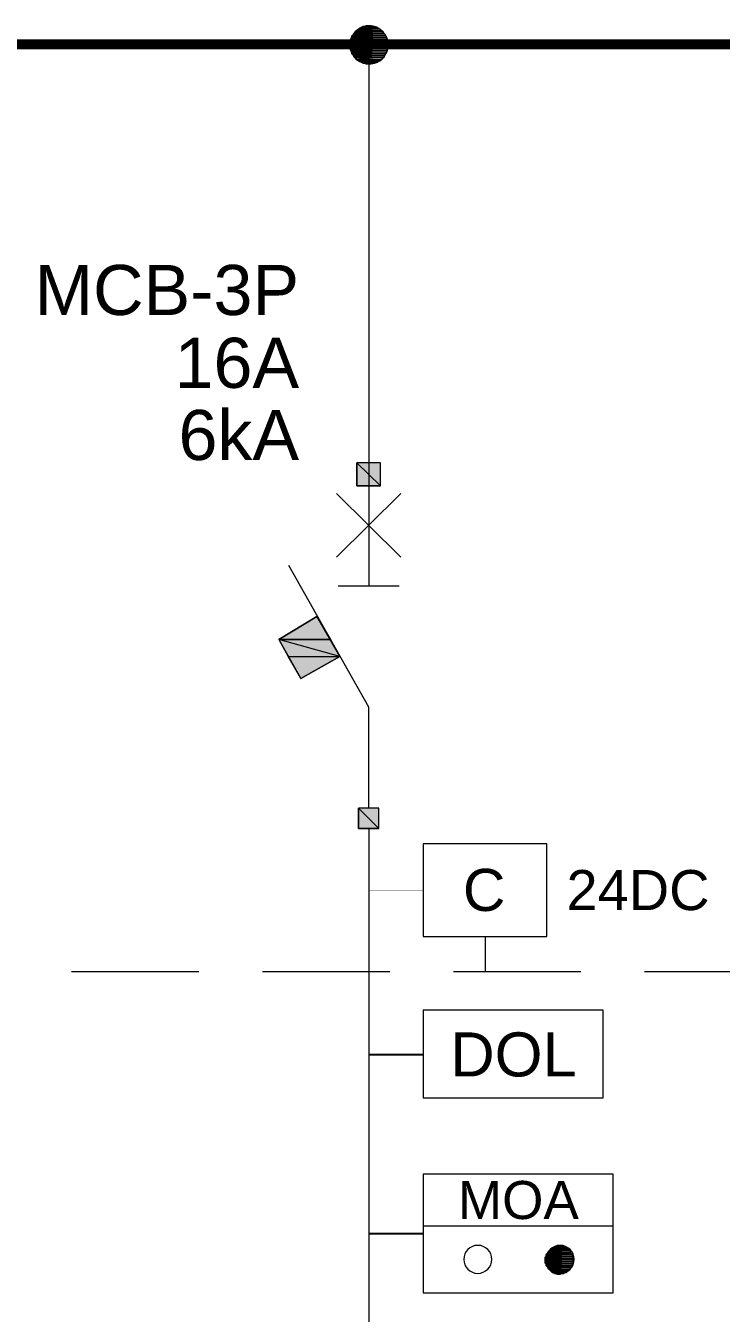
# Model space of a CAD drawing. Header units: millimetres. Extents: x -33055 to 42243, y -56860 to 24450.
# Drawn here: x 4062 to 7530, y 8545 to 14967 of the extents above; entities that cross this region are included whole.
import ezdxf
from ezdxf.enums import TextEntityAlignment as Align

# ---------------------------------------------------------------- set-up
doc = ezdxf.new("R2010")
doc.units = ezdxf.units.MM
for name, color, linetype in [('E-BUSBAR', 7, 'Continuous'), ('E-CTRL', 7, 'Continuous'), ('E-LEADER', 7, 'Continuous'), ('E-SLD', 7, 'Continuous'), ('E-TEXT', 7, 'Continuous')]:
    doc.layers.add(name, color=color, linetype=linetype)
doc.styles.add('ARIAL', font='arial.ttf')

msp = doc.modelspace()

# ---------------------------------------------------------------- hatches: boundary and pattern name
at = {"layer": 'E-SLD'}
h = msp.add_hatch(color=7, dxfattribs=at)
h.dxf.hatch_style = 1
h.paths.add_polyline_path([(5784.8, 14967), (5759.4, 14967), (5797.5, 14962.8), (5784.8, 14967)])
h.paths.add_polyline_path([(5759.4, 14967), (5797.5, 14962.8), (5755.1, 14962.8), (5759.4, 14967)])
h = msp.add_hatch(color=7, dxfattribs=at)
h.dxf.hatch_style = 1
h.paths.add_polyline_path([(5776.3, 14967), (5784.8, 14967), (5759.4, 14967), (5776.3, 14967)])
h = msp.add_hatch(color=7, dxfattribs=at)
h.dxf.hatch_style = 1
h.paths.add_polyline_path([(5865.2, 14899.3), (5683.2, 14899.3), (5865.2, 14890.8), (5865.2, 14899.3)])
h.paths.add_polyline_path([(5683.2, 14899.3), (5865.2, 14890.8), (5678.9, 14890.8), (5683.2, 14899.3)])
h = msp.add_hatch(color=7, dxfattribs=at)
h.dxf.hatch_style = 1
h.paths.add_polyline_path([(5861, 14907.8), (5687.4, 14907.8), (5865.2, 14899.3), (5861, 14907.8)])
h.paths.add_polyline_path([(5687.4, 14907.8), (5865.2, 14899.3), (5683.2, 14899.3), (5687.4, 14907.8)])
h = msp.add_hatch(color=7, dxfattribs=at)
h.dxf.hatch_style = 1
h.paths.add_polyline_path([(5852.5, 14924.7), (5695.9, 14924.7), (5856.7, 14916.2), (5852.5, 14924.7)])
h.paths.add_polyline_path([(5695.9, 14924.7), (5856.7, 14916.2), (5687.4, 14916.2), (5695.9, 14924.7)])
h = msp.add_hatch(color=7, dxfattribs=at)
h.dxf.hatch_style = 1
h.paths.add_polyline_path([(5856.7, 14916.2), (5687.4, 14916.2), (5861, 14907.8), (5856.7, 14916.2)])
h.paths.add_polyline_path([(5687.4, 14916.2), (5861, 14907.8), (5687.4, 14907.8), (5687.4, 14916.2)])
h = msp.add_hatch(color=7, dxfattribs=at)
h.dxf.hatch_style = 1
h.paths.add_polyline_path([(5848.3, 14928.9), (5700.1, 14928.9), (5852.5, 14924.7), (5848.3, 14928.9)])
h.paths.add_polyline_path([(5700.1, 14928.9), (5852.5, 14924.7), (5695.9, 14924.7), (5700.1, 14928.9)])
h = msp.add_hatch(color=7, dxfattribs=at)
h.dxf.hatch_style = 1
h.paths.add_polyline_path([(5844, 14937.4), (5704.3, 14937.4), (5848.3, 14928.9), (5844, 14937.4)])
h.paths.add_polyline_path([(5704.3, 14937.4), (5848.3, 14928.9), (5700.1, 14928.9), (5704.3, 14937.4)])
h = msp.add_hatch(color=7, dxfattribs=at)
h.dxf.hatch_style = 1
h.paths.add_polyline_path([(5835.6, 14941.6), (5712.8, 14941.6), (5844, 14937.4), (5835.6, 14941.6)])
h.paths.add_polyline_path([(5712.8, 14941.6), (5844, 14937.4), (5704.3, 14937.4), (5712.8, 14941.6)])
h = msp.add_hatch(color=7, dxfattribs=at)
h.dxf.hatch_style = 1
h.paths.add_polyline_path([(5827.1, 14950.1), (5721.3, 14950.1), (5835.6, 14941.6), (5827.1, 14950.1)])
h.paths.add_polyline_path([(5721.3, 14950.1), (5835.6, 14941.6), (5712.8, 14941.6), (5721.3, 14950.1)])
h = msp.add_hatch(color=7, dxfattribs=at)
h.dxf.hatch_style = 1
h.paths.add_polyline_path([(5818.6, 14954.3), (5725.5, 14954.3), (5827.1, 14950.1), (5818.6, 14954.3)])
h.paths.add_polyline_path([(5725.5, 14954.3), (5827.1, 14950.1), (5721.3, 14950.1), (5725.5, 14954.3)])
h = msp.add_hatch(color=7, dxfattribs=at)
h.dxf.hatch_style = 1
h.paths.add_polyline_path([(5814.4, 14958.6), (5734, 14958.6), (5818.6, 14954.3), (5814.4, 14958.6)])
h.paths.add_polyline_path([(5734, 14958.6), (5818.6, 14954.3), (5725.5, 14954.3), (5734, 14958.6)])
h = msp.add_hatch(color=7, dxfattribs=at)
h.dxf.hatch_style = 1
h.paths.add_polyline_path([(5801.7, 14962.8), (5742.4, 14962.8), (5814.4, 14958.6), (5801.7, 14962.8)])
h.paths.add_polyline_path([(5742.4, 14962.8), (5814.4, 14958.6), (5734, 14958.6), (5742.4, 14962.8)])
h = msp.add_hatch(color=7, dxfattribs=at)
h.dxf.hatch_style = 1
h.paths.add_polyline_path([(5797.5, 14962.8), (5755.1, 14962.8), (5801.7, 14962.8), (5797.5, 14962.8)])
h.paths.add_polyline_path([(5755.1, 14962.8), (5801.7, 14962.8), (5742.4, 14962.8), (5755.1, 14962.8)])
h = msp.add_hatch(color=7, dxfattribs=at)
h.dxf.hatch_style = 1
h.paths.add_polyline_path([(5865.2, 14890.8), (5678.9, 14890.8), (5869.4, 14882.4), (5865.2, 14890.8)])
h.paths.add_polyline_path([(5678.9, 14890.8), (5869.4, 14882.4), (5678.9, 14882.4), (5678.9, 14890.8)])
h = msp.add_hatch(color=7, dxfattribs=at)
h.dxf.hatch_style = 1
h.paths.add_polyline_path([(5869.4, 14882.4), (5678.9, 14882.4), (5869.4, 14869.7), (5869.4, 14882.4)])
h.paths.add_polyline_path([(5678.9, 14882.4), (5869.4, 14869.7), (5678.9, 14869.7), (5678.9, 14882.4)])
h = msp.add_hatch(color=7, dxfattribs=at)
h.dxf.hatch_style = 1
h.paths.add_polyline_path([(5869.4, 14869.7), (5678.9, 14869.7), (5869.4, 14861.2), (5869.4, 14869.7)])
h.paths.add_polyline_path([(5678.9, 14869.7), (5869.4, 14861.2), (5678.9, 14861.2), (5678.9, 14869.7)])
h = msp.add_hatch(color=7, dxfattribs=at)
h.dxf.hatch_style = 1
h.paths.add_polyline_path([(5869.4, 14861.2), (5678.9, 14861.2), (5865.2, 14852.7), (5869.4, 14861.2)])
h.paths.add_polyline_path([(5678.9, 14861.2), (5865.2, 14852.7), (5678.9, 14852.7), (5678.9, 14861.2)])
h = msp.add_hatch(color=7, dxfattribs=at)
h.dxf.hatch_style = 1
h.paths.add_polyline_path([(5865.2, 14852.7), (5678.9, 14852.7), (5865.2, 14844.3), (5865.2, 14852.7)])
h.paths.add_polyline_path([(5678.9, 14852.7), (5865.2, 14844.3), (5683.2, 14844.3), (5678.9, 14852.7)])
h = msp.add_hatch(color=7, dxfattribs=at)
h.dxf.hatch_style = 1
h.paths.add_polyline_path([(5865.2, 14844.3), (5683.2, 14844.3), (5861, 14835.8), (5865.2, 14844.3)])
h.paths.add_polyline_path([(5683.2, 14844.3), (5861, 14835.8), (5687.4, 14835.8), (5683.2, 14844.3)])
h = msp.add_hatch(color=7, dxfattribs=at)
h.dxf.hatch_style = 1
h.paths.add_polyline_path([(5861, 14835.8), (5687.4, 14835.8), (5856.7, 14827.3), (5861, 14835.8)])
h.paths.add_polyline_path([(5687.4, 14835.8), (5856.7, 14827.3), (5687.4, 14827.3), (5687.4, 14835.8)])
h = msp.add_hatch(color=7, dxfattribs=at)
h.dxf.hatch_style = 1
h.paths.add_polyline_path([(5856.7, 14827.3), (5687.4, 14827.3), (5852.5, 14818.9), (5856.7, 14827.3)])
h.paths.add_polyline_path([(5687.4, 14827.3), (5852.5, 14818.9), (5695.9, 14818.9), (5687.4, 14827.3)])
h = msp.add_hatch(color=7, dxfattribs=at)
h.dxf.hatch_style = 1
h.paths.add_polyline_path([(5852.5, 14818.9), (5695.9, 14818.9), (5848.3, 14810.4), (5852.5, 14818.9)])
h.paths.add_polyline_path([(5695.9, 14818.9), (5848.3, 14810.4), (5700.1, 14810.4), (5695.9, 14818.9)])
h = msp.add_hatch(color=7, dxfattribs=at)
h.dxf.hatch_style = 1
h.paths.add_polyline_path([(5848.3, 14810.4), (5700.1, 14810.4), (5844, 14806.2), (5848.3, 14810.4)])
h.paths.add_polyline_path([(5700.1, 14810.4), (5844, 14806.2), (5704.3, 14806.2), (5700.1, 14810.4)])
h = msp.add_hatch(color=7, dxfattribs=at)
h.dxf.hatch_style = 1
h.paths.add_polyline_path([(5844, 14806.2), (5704.3, 14806.2), (5835.6, 14797.7), (5844, 14806.2)])
h.paths.add_polyline_path([(5704.3, 14806.2), (5835.6, 14797.7), (5712.8, 14797.7), (5704.3, 14806.2)])
h = msp.add_hatch(color=7, dxfattribs=at)
h.dxf.hatch_style = 1
h.paths.add_polyline_path([(5835.6, 14797.7), (5712.8, 14797.7), (5827.1, 14793.5), (5835.6, 14797.7)])
h.paths.add_polyline_path([(5712.8, 14797.7), (5827.1, 14793.5), (5721.3, 14793.5), (5712.8, 14797.7)])
h = msp.add_hatch(color=7, dxfattribs=at)
h.dxf.hatch_style = 1
h.paths.add_polyline_path([(5827.1, 14793.5), (5721.3, 14793.5), (5818.6, 14789.2), (5827.1, 14793.5)])
h.paths.add_polyline_path([(5721.3, 14793.5), (5818.6, 14789.2), (5725.5, 14789.2), (5721.3, 14793.5)])
h = msp.add_hatch(color=7, dxfattribs=at)
h.dxf.hatch_style = 1
h.paths.add_polyline_path([(5818.6, 14789.2), (5725.5, 14789.2), (5814.4, 14785), (5818.6, 14789.2)])
h.paths.add_polyline_path([(5725.5, 14789.2), (5814.4, 14785), (5734, 14785), (5725.5, 14789.2)])
h = msp.add_hatch(color=7, dxfattribs=at)
h.dxf.hatch_style = 1
h.paths.add_polyline_path([(5814.4, 14785), (5734, 14785), (5801.7, 14780.8), (5814.4, 14785)])
h.paths.add_polyline_path([(5734, 14785), (5801.7, 14780.8), (5742.4, 14780.8), (5734, 14785)])
h = msp.add_hatch(color=7, dxfattribs=at)
h.dxf.hatch_style = 1
h.paths.add_polyline_path([(5801.7, 14780.8), (5742.4, 14780.8), (5797.5, 14780.8), (5801.7, 14780.8)])
h.paths.add_polyline_path([(5742.4, 14780.8), (5797.5, 14780.8), (5755.1, 14780.8), (5742.4, 14780.8)])
h = msp.add_hatch(color=7, dxfattribs=at)
h.dxf.hatch_style = 1
h.paths.add_polyline_path([(5755.1, 14780.8), (5759.4, 14776.5), (5784.8, 14776.5), (5755.1, 14780.8)])
h.paths.add_polyline_path([(5759.4, 14776.5), (5784.8, 14776.5), (5776.3, 14776.5), (5759.4, 14776.5)])
h = msp.add_hatch(color=7, dxfattribs=at)
h.dxf.hatch_style = 1
h.paths.add_polyline_path([(5755.1, 14780.8), (5797.5, 14780.8), (5784.8, 14776.5), (5755.1, 14780.8)])
h = msp.add_hatch(color=7, dxfattribs=at)
h.dxf.hatch_style = 1
h.paths.add_polyline_path([(5831.3, 12786.9), (5712.8, 12786.9), (5831.3, 12672.6), (5831.3, 12786.9)])
h.paths.add_polyline_path([(5712.8, 12786.9), (5831.3, 12672.6), (5712.8, 12672.6), (5712.8, 12786.9)])
h = msp.add_hatch(color=7, dxfattribs=at)
h.dxf.hatch_style = 1
h.paths.add_polyline_path([(5513.8, 12020.6), (5581.6, 11906.3), (5323.3, 11906.3), (5513.8, 12020.6)])
h = msp.add_hatch(color=7, dxfattribs=at)
h.dxf.hatch_style = 1
h.paths.add_polyline_path([(5323.3, 11906.3), (5369.9, 11821.7), (5628.1, 11821.7), (5323.3, 11906.3)])
h.paths.add_polyline_path([(5369.9, 11821.7), (5628.1, 11821.7), (5433.4, 11711.6), (5369.9, 11821.7)])
h = msp.add_hatch(color=7, dxfattribs=at)
h.dxf.hatch_style = 1
h.paths.add_polyline_path([(5323.3, 11906.3), (5581.6, 11906.3), (5628.1, 11821.7), (5323.3, 11906.3)])
h = msp.add_hatch(color=7, dxfattribs=at)
h.dxf.hatch_style = 1
h.paths.add_polyline_path([(5822.9, 11063.9), (5721.3, 11063.9), (5822.9, 10962.3), (5822.9, 11063.9)])
h.paths.add_polyline_path([(5721.3, 11063.9), (5822.9, 10962.3), (5721.3, 10962.3), (5721.3, 11063.9)])
h = msp.add_hatch(color=7, dxfattribs=at)
h.dxf.hatch_style = 1
h.paths.add_polyline_path([(6766.9, 8862.6), (6678, 8862.6), (6775.4, 8858.3), (6766.9, 8862.6)])
h.paths.add_polyline_path([(6678, 8862.6), (6775.4, 8858.3), (6673.8, 8858.3), (6678, 8862.6)])
h = msp.add_hatch(color=7, dxfattribs=at)
h.dxf.hatch_style = 1
h.paths.add_polyline_path([(6762.7, 8866.8), (6682.2, 8866.8), (6766.9, 8862.6), (6762.7, 8866.8)])
h.paths.add_polyline_path([(6682.2, 8866.8), (6766.9, 8862.6), (6678, 8862.6), (6682.2, 8866.8)])
h = msp.add_hatch(color=7, dxfattribs=at)
h.dxf.hatch_style = 1
h.paths.add_polyline_path([(6758.4, 8871), (6686.5, 8871), (6762.7, 8866.8), (6758.4, 8871)])
h.paths.add_polyline_path([(6686.5, 8871), (6762.7, 8866.8), (6682.2, 8866.8), (6686.5, 8871)])
h = msp.add_hatch(color=7, dxfattribs=at)
h.dxf.hatch_style = 1
h.paths.add_polyline_path([(6750, 8875.3), (6694.9, 8875.3), (6758.4, 8871), (6750, 8875.3)])
h.paths.add_polyline_path([(6694.9, 8875.3), (6758.4, 8871), (6686.5, 8871), (6694.9, 8875.3)])
h = msp.add_hatch(color=7, dxfattribs=at)
h.dxf.hatch_style = 1
h.paths.add_polyline_path([(6745.7, 8875.3), (6699.2, 8875.3), (6750, 8875.3), (6745.7, 8875.3)])
h.paths.add_polyline_path([(6699.2, 8875.3), (6750, 8875.3), (6694.9, 8875.3), (6699.2, 8875.3)])
h = msp.add_hatch(color=7, dxfattribs=at)
h.dxf.hatch_style = 1
h.paths.add_polyline_path([(6737.3, 8879.5), (6707.6, 8879.5), (6745.7, 8875.3), (6737.3, 8879.5)])
h.paths.add_polyline_path([(6707.6, 8879.5), (6745.7, 8875.3), (6699.2, 8875.3), (6707.6, 8879.5)])
h = msp.add_hatch(color=7, dxfattribs=at)
h.dxf.hatch_style = 1
h.paths.add_polyline_path([(6728.8, 8879.5), (6711.9, 8879.5), (6737.3, 8879.5), (6728.8, 8879.5)])
h.paths.add_polyline_path([(6711.9, 8879.5), (6737.3, 8879.5), (6707.6, 8879.5), (6711.9, 8879.5)])
h = msp.add_hatch(color=7, dxfattribs=at)
h.dxf.hatch_style = 1
h.paths.add_polyline_path([(6724.6, 8879.5), (6728.8, 8879.5), (6711.9, 8879.5), (6724.6, 8879.5)])
h = msp.add_hatch(color=7, dxfattribs=at)
h.dxf.hatch_style = 1
h.paths.add_polyline_path([(6788.1, 8828.7), (6656.8, 8828.7), (6792.3, 8824.5), (6788.1, 8828.7)])
h.paths.add_polyline_path([(6656.8, 8828.7), (6792.3, 8824.5), (6652.6, 8824.5), (6656.8, 8828.7)])
h = msp.add_hatch(color=7, dxfattribs=at)
h.dxf.hatch_style = 1
h.paths.add_polyline_path([(6792.3, 8824.5), (6652.6, 8824.5), (6792.3, 8816), (6792.3, 8824.5)])
h.paths.add_polyline_path([(6652.6, 8824.5), (6792.3, 8816), (6652.6, 8816), (6652.6, 8824.5)])
h = msp.add_hatch(color=7, dxfattribs=at)
h.dxf.hatch_style = 1
h.paths.add_polyline_path([(6792.3, 8816), (6652.6, 8816), (6792.3, 8811.8), (6792.3, 8816)])
h.paths.add_polyline_path([(6652.6, 8816), (6792.3, 8811.8), (6652.6, 8811.8), (6652.6, 8816)])
h = msp.add_hatch(color=7, dxfattribs=at)
h.dxf.hatch_style = 1
h.paths.add_polyline_path([(6792.3, 8811.8), (6652.6, 8811.8), (6792.3, 8803.3), (6792.3, 8811.8)])
h.paths.add_polyline_path([(6652.6, 8811.8), (6792.3, 8803.3), (6652.6, 8803.3), (6652.6, 8811.8)])
h = msp.add_hatch(color=7, dxfattribs=at)
h.dxf.hatch_style = 1
h.paths.add_polyline_path([(6792.3, 8803.3), (6652.6, 8803.3), (6792.3, 8794.8), (6792.3, 8803.3)])
h.paths.add_polyline_path([(6652.6, 8803.3), (6792.3, 8794.8), (6652.6, 8794.8), (6652.6, 8803.3)])
h = msp.add_hatch(color=7, dxfattribs=at)
h.dxf.hatch_style = 1
h.paths.add_polyline_path([(6783.8, 8841.4), (6661.1, 8841.4), (6788.1, 8837.2), (6783.8, 8841.4)])
h.paths.add_polyline_path([(6661.1, 8841.4), (6788.1, 8837.2), (6656.8, 8837.2), (6661.1, 8841.4)])
h = msp.add_hatch(color=7, dxfattribs=at)
h.dxf.hatch_style = 1
h.paths.add_polyline_path([(6788.1, 8837.2), (6656.8, 8837.2), (6788.1, 8828.7), (6788.1, 8837.2)])
h.paths.add_polyline_path([(6656.8, 8837.2), (6788.1, 8828.7), (6656.8, 8828.7), (6656.8, 8837.2)])
h = msp.add_hatch(color=7, dxfattribs=at)
h.dxf.hatch_style = 1
h.paths.add_polyline_path([(6779.6, 8845.6), (6665.3, 8845.6), (6783.8, 8841.4), (6779.6, 8845.6)])
h.paths.add_polyline_path([(6665.3, 8845.6), (6783.8, 8841.4), (6661.1, 8841.4), (6665.3, 8845.6)])
h = msp.add_hatch(color=7, dxfattribs=at)
h.dxf.hatch_style = 1
h.paths.add_polyline_path([(6775.4, 8854.1), (6669.5, 8854.1), (6779.6, 8845.6), (6775.4, 8854.1)])
h.paths.add_polyline_path([(6669.5, 8854.1), (6779.6, 8845.6), (6665.3, 8845.6), (6669.5, 8854.1)])
h = msp.add_hatch(color=7, dxfattribs=at)
h.dxf.hatch_style = 1
h.paths.add_polyline_path([(6775.4, 8858.3), (6673.8, 8858.3), (6775.4, 8854.1), (6775.4, 8858.3)])
h.paths.add_polyline_path([(6673.8, 8858.3), (6775.4, 8854.1), (6669.5, 8854.1), (6673.8, 8858.3)])
h = msp.add_hatch(color=7, dxfattribs=at)
h.dxf.hatch_style = 1
h.paths.add_polyline_path([(6792.3, 8794.8), (6652.6, 8794.8), (6788.1, 8790.6), (6792.3, 8794.8)])
h.paths.add_polyline_path([(6652.6, 8794.8), (6788.1, 8790.6), (6656.8, 8790.6), (6652.6, 8794.8)])
h = msp.add_hatch(color=7, dxfattribs=at)
h.dxf.hatch_style = 1
h.paths.add_polyline_path([(6788.1, 8790.6), (6656.8, 8790.6), (6788.1, 8782.1), (6788.1, 8790.6)])
h.paths.add_polyline_path([(6656.8, 8790.6), (6788.1, 8782.1), (6656.8, 8782.1), (6656.8, 8790.6)])
h = msp.add_hatch(color=7, dxfattribs=at)
h.dxf.hatch_style = 1
h.paths.add_polyline_path([(6788.1, 8782.1), (6656.8, 8782.1), (6783.8, 8777.9), (6788.1, 8782.1)])
h.paths.add_polyline_path([(6656.8, 8782.1), (6783.8, 8777.9), (6661.1, 8777.9), (6656.8, 8782.1)])
h = msp.add_hatch(color=7, dxfattribs=at)
h.dxf.hatch_style = 1
h.paths.add_polyline_path([(6783.8, 8777.9), (6661.1, 8777.9), (6779.6, 8773.7), (6783.8, 8777.9)])
h.paths.add_polyline_path([(6661.1, 8777.9), (6779.6, 8773.7), (6665.3, 8773.7), (6661.1, 8777.9)])
h = msp.add_hatch(color=7, dxfattribs=at)
h.dxf.hatch_style = 1
h.paths.add_polyline_path([(6779.6, 8773.7), (6665.3, 8773.7), (6775.4, 8765.2), (6779.6, 8773.7)])
h.paths.add_polyline_path([(6665.3, 8773.7), (6775.4, 8765.2), (6669.5, 8765.2), (6665.3, 8773.7)])
h = msp.add_hatch(color=7, dxfattribs=at)
h.dxf.hatch_style = 1
h.paths.add_polyline_path([(6775.4, 8765.2), (6669.5, 8765.2), (6775.4, 8761), (6775.4, 8765.2)])
h.paths.add_polyline_path([(6669.5, 8765.2), (6775.4, 8761), (6673.8, 8761), (6669.5, 8765.2)])
h = msp.add_hatch(color=7, dxfattribs=at)
h.dxf.hatch_style = 1
h.paths.add_polyline_path([(6775.4, 8761), (6673.8, 8761), (6766.9, 8756.7), (6775.4, 8761)])
h.paths.add_polyline_path([(6673.8, 8761), (6766.9, 8756.7), (6678, 8756.7), (6673.8, 8761)])
h = msp.add_hatch(color=7, dxfattribs=at)
h.dxf.hatch_style = 1
h.paths.add_polyline_path([(6766.9, 8756.7), (6678, 8756.7), (6762.7, 8752.5), (6766.9, 8756.7)])
h.paths.add_polyline_path([(6678, 8756.7), (6762.7, 8752.5), (6682.2, 8752.5), (6678, 8756.7)])
h = msp.add_hatch(color=7, dxfattribs=at)
h.dxf.hatch_style = 1
h.paths.add_polyline_path([(6762.7, 8752.5), (6682.2, 8752.5), (6758.4, 8748.3), (6762.7, 8752.5)])
h.paths.add_polyline_path([(6682.2, 8752.5), (6758.4, 8748.3), (6686.5, 8748.3), (6682.2, 8752.5)])
h = msp.add_hatch(color=7, dxfattribs=at)
h.dxf.hatch_style = 1
h.paths.add_polyline_path([(6758.4, 8748.3), (6686.5, 8748.3), (6750, 8748.3), (6758.4, 8748.3)])
h.paths.add_polyline_path([(6686.5, 8748.3), (6750, 8748.3), (6694.9, 8748.3), (6686.5, 8748.3)])
h = msp.add_hatch(color=7, dxfattribs=at)
h.dxf.hatch_style = 1
h.paths.add_polyline_path([(6750, 8748.3), (6694.9, 8748.3), (6745.7, 8744), (6750, 8748.3)])
h.paths.add_polyline_path([(6694.9, 8748.3), (6745.7, 8744), (6699.2, 8744), (6694.9, 8748.3)])
h = msp.add_hatch(color=7, dxfattribs=at)
h.dxf.hatch_style = 1
h.paths.add_polyline_path([(6745.7, 8744), (6699.2, 8744), (6737.3, 8744), (6745.7, 8744)])
h.paths.add_polyline_path([(6699.2, 8744), (6737.3, 8744), (6707.6, 8744), (6699.2, 8744)])
h = msp.add_hatch(color=7, dxfattribs=at)
h.dxf.hatch_style = 1
h.paths.add_polyline_path([(6707.6, 8744), (6711.9, 8739.8), (6728.8, 8739.8), (6707.6, 8744)])
h.paths.add_polyline_path([(6711.9, 8739.8), (6728.8, 8739.8), (6724.6, 8739.8), (6711.9, 8739.8)])
h = msp.add_hatch(color=7, dxfattribs=at)
h.dxf.hatch_style = 1
h.paths.add_polyline_path([(6707.6, 8744), (6737.3, 8744), (6728.8, 8739.8), (6707.6, 8744)])

# ---------------------------------------------------------------- linework, layer by layer
at = {"layer": 'E-BUSBAR', "const_width": 50}
msp.add_lwpolyline([(-25283, 14874), (35929, 14874)], dxfattribs=at)
at = {"layer": 'E-CTRL', "color": 7, "lineweight": 0}
for p, q in [((4290.5, 10250), (4925.5, 10250)), ((5243, 10250), (5878, 10250)), ((6195.5, 10250), (6830.5, 10250)), ((7148, 10250), (7783, 10250))]:
    msp.add_line(p, q, dxfattribs=at)
at = {"layer": 'E-LEADER', "color": 253, "lineweight": 25, "true_color": 0x999999}
for p, q in [((5772.1, 9836.2), (6043, 9836.2)), ((5772.1, 8943), (6043, 8943))]:
    msp.add_line(p, q, dxfattribs=at)
at = {"layer": 'E-SLD', "color": 7, "lineweight": 0}
for p, q in [((5772.1, 14873.9), (5772.1, 12173)), ((5611.2, 12634.5), (5932.9, 12317)), ((5932.9, 12634.5), (5611.2, 12317)), ((5619.7, 12173), (5924.5, 12173)), ((5772.1, 10962.3), (5772.1, 8214.9)), ((6352, 10424.7), (6352, 10251.1)), ((6043, 8981.1), (6991.3, 8981.1))]:
    msp.add_line(p, q, dxfattribs=at)
for points in [[(5869.4, 14871.8), (5867.5, 14891), (5862, 14908.9), (5853.2, 14925), (5841.5, 14939.1), (5827.4, 14950.8), (5811.3, 14959.5), (5793.4, 14965.1), (5774.2, 14967), (5755, 14965.1), (5737.1, 14959.5), (5720.9, 14950.8), (5706.8, 14939.1), (5695.2, 14925), (5686.4, 14908.9), (5680.9, 14891), (5678.9, 14871.8), (5680.9, 14852.6), (5686.4, 14834.7), (5695.2, 14818.5), (5706.8, 14804.4), (5720.9, 14792.8), (5737.1, 14784), (5755, 14778.5), (5774.2, 14776.5), (5793.4, 14778.5), (5811.3, 14784), (5827.4, 14792.8), (5841.5, 14804.4), (5853.2, 14818.5), (5862, 14834.7), (5867.5, 14852.6), (5869.4, 14871.8)], [(5759.4, 14967), (5797.5, 14962.8), (5755.1, 14962.8), (5759.4, 14967)], [(5776.3, 14967), (5784.8, 14967), (5759.4, 14967), (5776.3, 14967)], [(5784.8, 14967), (5759.4, 14967), (5797.5, 14962.8), (5784.8, 14967)], [(5683.2, 14899.3), (5865.2, 14890.8), (5678.9, 14890.8), (5683.2, 14899.3)], [(5687.4, 14907.8), (5865.2, 14899.3), (5683.2, 14899.3), (5687.4, 14907.8)], [(5865.2, 14899.3), (5683.2, 14899.3), (5865.2, 14890.8), (5865.2, 14899.3)], [(5695.9, 14924.7), (5856.7, 14916.2), (5687.4, 14916.2), (5695.9, 14924.7)], [(5856.7, 14916.2), (5687.4, 14916.2), (5861, 14907.8), (5856.7, 14916.2)], [(5687.4, 14916.2), (5861, 14907.8), (5687.4, 14907.8), (5687.4, 14916.2)], [(5861, 14907.8), (5687.4, 14907.8), (5865.2, 14899.3), (5861, 14907.8)], [(5700.1, 14928.9), (5852.5, 14924.7), (5695.9, 14924.7), (5700.1, 14928.9)], [(5852.5, 14924.7), (5695.9, 14924.7), (5856.7, 14916.2), (5852.5, 14924.7)], [(5704.3, 14937.4), (5848.3, 14928.9), (5700.1, 14928.9), (5704.3, 14937.4)], [(5848.3, 14928.9), (5700.1, 14928.9), (5852.5, 14924.7), (5848.3, 14928.9)], [(5712.8, 14941.6), (5844, 14937.4), (5704.3, 14937.4), (5712.8, 14941.6)], [(5844, 14937.4), (5704.3, 14937.4), (5848.3, 14928.9), (5844, 14937.4)], [(5721.3, 14950.1), (5835.6, 14941.6), (5712.8, 14941.6), (5721.3, 14950.1)], [(5835.6, 14941.6), (5712.8, 14941.6), (5844, 14937.4), (5835.6, 14941.6)], [(5725.5, 14954.3), (5827.1, 14950.1), (5721.3, 14950.1), (5725.5, 14954.3)], [(5827.1, 14950.1), (5721.3, 14950.1), (5835.6, 14941.6), (5827.1, 14950.1)], [(5734, 14958.6), (5818.6, 14954.3), (5725.5, 14954.3), (5734, 14958.6)], [(5818.6, 14954.3), (5725.5, 14954.3), (5827.1, 14950.1), (5818.6, 14954.3)], [(5742.4, 14962.8), (5814.4, 14958.6), (5734, 14958.6), (5742.4, 14962.8)], [(5814.4, 14958.6), (5734, 14958.6), (5818.6, 14954.3), (5814.4, 14958.6)], [(5755.1, 14962.8), (5801.7, 14962.8), (5742.4, 14962.8), (5755.1, 14962.8)], [(5801.7, 14962.8), (5742.4, 14962.8), (5814.4, 14958.6), (5801.7, 14962.8)], [(5797.5, 14962.8), (5755.1, 14962.8), (5801.7, 14962.8), (5797.5, 14962.8)], [(5865.2, 14890.8), (5678.9, 14890.8), (5869.4, 14882.4), (5865.2, 14890.8)], [(5678.9, 14890.8), (5869.4, 14882.4), (5678.9, 14882.4), (5678.9, 14890.8)], [(5869.4, 14882.4), (5678.9, 14882.4), (5869.4, 14869.7), (5869.4, 14882.4)], [(5678.9, 14882.4), (5869.4, 14869.7), (5678.9, 14869.7), (5678.9, 14882.4)], [(5869.4, 14869.7), (5678.9, 14869.7), (5869.4, 14861.2), (5869.4, 14869.7)], [(5678.9, 14869.7), (5869.4, 14861.2), (5678.9, 14861.2), (5678.9, 14869.7)], [(5869.4, 14861.2), (5678.9, 14861.2), (5865.2, 14852.7), (5869.4, 14861.2)], [(5678.9, 14861.2), (5865.2, 14852.7), (5678.9, 14852.7), (5678.9, 14861.2)], [(5865.2, 14852.7), (5678.9, 14852.7), (5865.2, 14844.3), (5865.2, 14852.7)], [(5678.9, 14852.7), (5865.2, 14844.3), (5683.2, 14844.3), (5678.9, 14852.7)], [(5865.2, 14844.3), (5683.2, 14844.3), (5861, 14835.8), (5865.2, 14844.3)], [(5683.2, 14844.3), (5861, 14835.8), (5687.4, 14835.8), (5683.2, 14844.3)], [(5861, 14835.8), (5687.4, 14835.8), (5856.7, 14827.3), (5861, 14835.8)], [(5687.4, 14835.8), (5856.7, 14827.3), (5687.4, 14827.3), (5687.4, 14835.8)], [(5856.7, 14827.3), (5687.4, 14827.3), (5852.5, 14818.9), (5856.7, 14827.3)], [(5687.4, 14827.3), (5852.5, 14818.9), (5695.9, 14818.9), (5687.4, 14827.3)], [(5852.5, 14818.9), (5695.9, 14818.9), (5848.3, 14810.4), (5852.5, 14818.9)], [(5695.9, 14818.9), (5848.3, 14810.4), (5700.1, 14810.4), (5695.9, 14818.9)], [(5848.3, 14810.4), (5700.1, 14810.4), (5844, 14806.2), (5848.3, 14810.4)], [(5700.1, 14810.4), (5844, 14806.2), (5704.3, 14806.2), (5700.1, 14810.4)], [(5844, 14806.2), (5704.3, 14806.2), (5835.6, 14797.7), (5844, 14806.2)], [(5704.3, 14806.2), (5835.6, 14797.7), (5712.8, 14797.7), (5704.3, 14806.2)], [(5835.6, 14797.7), (5712.8, 14797.7), (5827.1, 14793.5), (5835.6, 14797.7)], [(5712.8, 14797.7), (5827.1, 14793.5), (5721.3, 14793.5), (5712.8, 14797.7)], [(5827.1, 14793.5), (5721.3, 14793.5), (5818.6, 14789.2), (5827.1, 14793.5)], [(5721.3, 14793.5), (5818.6, 14789.2), (5725.5, 14789.2), (5721.3, 14793.5)], [(5818.6, 14789.2), (5725.5, 14789.2), (5814.4, 14785), (5818.6, 14789.2)], [(5725.5, 14789.2), (5814.4, 14785), (5734, 14785), (5725.5, 14789.2)], [(5814.4, 14785), (5734, 14785), (5801.7, 14780.8), (5814.4, 14785)], [(5734, 14785), (5801.7, 14780.8), (5742.4, 14780.8), (5734, 14785)], [(5801.7, 14780.8), (5742.4, 14780.8), (5797.5, 14780.8), (5801.7, 14780.8)], [(5742.4, 14780.8), (5797.5, 14780.8), (5755.1, 14780.8), (5742.4, 14780.8)], [(5755.1, 14780.8), (5759.4, 14776.5), (5784.8, 14776.5), (5755.1, 14780.8)], [(5755.1, 14780.8), (5797.5, 14780.8), (5784.8, 14776.5), (5755.1, 14780.8)], [(5759.4, 14776.5), (5784.8, 14776.5), (5776.3, 14776.5), (5759.4, 14776.5)], [(5712.8, 12786.9), (5712.8, 12672.6), (5831.3, 12672.6), (5831.3, 12786.9), (5712.8, 12786.9)], [(5712.8, 12786.9), (5712.8, 12672.6), (5831.3, 12672.6), (5831.3, 12786.9), (5712.8, 12786.9)], [(5831.3, 12786.9), (5712.8, 12786.9), (5831.3, 12672.6), (5831.3, 12786.9)], [(5712.8, 12786.9), (5831.3, 12672.6), (5712.8, 12672.6), (5712.8, 12786.9)], [(5772.1, 11063.9), (5772.1, 11567.7), (5374.1, 12274.6)], [(5433.4, 11711.6), (5628.1, 11821.7), (5513.8, 12020.6), (5323.3, 11906.3), (5433.4, 11711.6)], [(5513.8, 12020.6), (5581.6, 11906.3), (5323.3, 11906.3), (5513.8, 12020.6)], [(5323.3, 11906.3), (5369.9, 11821.7), (5628.1, 11821.7), (5323.3, 11906.3)], [(5323.3, 11906.3), (5581.6, 11906.3), (5628.1, 11821.7), (5323.3, 11906.3)], [(5369.9, 11821.7), (5628.1, 11821.7), (5433.4, 11711.6), (5369.9, 11821.7)], [(5721.3, 11063.9), (5721.3, 10962.3), (5822.9, 10962.3), (5822.9, 11063.9), (5721.3, 11063.9)], [(5822.9, 11063.9), (5721.3, 11063.9), (5822.9, 10962.3), (5822.9, 11063.9)], [(5721.3, 11063.9), (5822.9, 10962.3), (5721.3, 10962.3), (5721.3, 11063.9)], [(6043, 10886.1), (6043, 10424.7), (6661.1, 10424.7), (6661.1, 10886.1), (6043, 10886.1)], [(6043, 10056.4), (6043, 9620.3), (6940.5, 9620.3), (6940.5, 10056.4), (6043, 10056.4)], [(6043, 9239.3), (6043, 8646.7), (6991.3, 8646.7), (6991.3, 9239.3), (6043, 9239.3)], [(6385.9, 8813.9), (6384.5, 8828), (6380.4, 8841.1), (6374, 8852.9), (6365.4, 8863.3), (6355.1, 8871.8), (6343.2, 8878.2), (6330.1, 8882.3), (6316.1, 8883.7), (6302, 8882.3), (6288.9, 8878.2), (6277, 8871.8), (6266.7, 8863.3), (6258.1, 8852.9), (6251.7, 8841.1), (6247.6, 8828), (6246.2, 8813.9), (6247.6, 8799.8), (6251.7, 8786.7), (6258.1, 8774.8), (6266.7, 8764.5), (6277, 8756), (6288.9, 8749.5), (6302, 8745.5), (6316.1, 8744), (6330.1, 8745.5), (6343.2, 8749.5), (6355.1, 8756), (6365.4, 8764.5), (6374, 8774.8), (6380.4, 8786.7), (6384.5, 8799.8), (6385.9, 8813.9)], [(6796.5, 8813.9), (6795.1, 8828), (6791, 8841.1), (6784.6, 8852.9), (6776.1, 8863.3), (6765.7, 8871.8), (6753.9, 8878.2), (6740.8, 8882.3), (6726.7, 8883.7), (6712.6, 8882.3), (6699.5, 8878.2), (6687.6, 8871.8), (6677.3, 8863.3), (6668.8, 8852.9), (6662.3, 8841.1), (6658.3, 8828), (6656.8, 8813.9), (6658.3, 8799.8), (6662.3, 8786.7), (6668.8, 8774.8), (6677.3, 8764.5), (6687.6, 8756), (6699.5, 8749.5), (6712.6, 8745.5), (6726.7, 8744), (6740.8, 8745.5), (6753.9, 8749.5), (6765.7, 8756), (6776.1, 8764.5), (6784.6, 8774.8), (6791, 8786.7), (6795.1, 8799.8), (6796.5, 8813.9)], [(6678, 8862.6), (6775.4, 8858.3), (6673.8, 8858.3), (6678, 8862.6)], [(6682.2, 8866.8), (6766.9, 8862.6), (6678, 8862.6), (6682.2, 8866.8)], [(6766.9, 8862.6), (6678, 8862.6), (6775.4, 8858.3), (6766.9, 8862.6)], [(6686.5, 8871), (6762.7, 8866.8), (6682.2, 8866.8), (6686.5, 8871)], [(6762.7, 8866.8), (6682.2, 8866.8), (6766.9, 8862.6), (6762.7, 8866.8)], [(6694.9, 8875.3), (6758.4, 8871), (6686.5, 8871), (6694.9, 8875.3)], [(6758.4, 8871), (6686.5, 8871), (6762.7, 8866.8), (6758.4, 8871)], [(6699.2, 8875.3), (6750, 8875.3), (6694.9, 8875.3), (6699.2, 8875.3)], [(6750, 8875.3), (6694.9, 8875.3), (6758.4, 8871), (6750, 8875.3)], [(6707.6, 8879.5), (6745.7, 8875.3), (6699.2, 8875.3), (6707.6, 8879.5)], [(6745.7, 8875.3), (6699.2, 8875.3), (6750, 8875.3), (6745.7, 8875.3)], [(6711.9, 8879.5), (6737.3, 8879.5), (6707.6, 8879.5), (6711.9, 8879.5)], [(6737.3, 8879.5), (6707.6, 8879.5), (6745.7, 8875.3), (6737.3, 8879.5)], [(6724.6, 8879.5), (6728.8, 8879.5), (6711.9, 8879.5), (6724.6, 8879.5)], [(6728.8, 8879.5), (6711.9, 8879.5), (6737.3, 8879.5), (6728.8, 8879.5)], [(6656.8, 8828.7), (6792.3, 8824.5), (6652.6, 8824.5), (6656.8, 8828.7)], [(6792.3, 8824.5), (6652.6, 8824.5), (6792.3, 8816), (6792.3, 8824.5)], [(6652.6, 8824.5), (6792.3, 8816), (6652.6, 8816), (6652.6, 8824.5)], [(6792.3, 8816), (6652.6, 8816), (6792.3, 8811.8), (6792.3, 8816)], [(6652.6, 8816), (6792.3, 8811.8), (6652.6, 8811.8), (6652.6, 8816)], [(6792.3, 8811.8), (6652.6, 8811.8), (6792.3, 8803.3), (6792.3, 8811.8)], [(6652.6, 8811.8), (6792.3, 8803.3), (6652.6, 8803.3), (6652.6, 8811.8)], [(6792.3, 8803.3), (6652.6, 8803.3), (6792.3, 8794.8), (6792.3, 8803.3)], [(6652.6, 8803.3), (6792.3, 8794.8), (6652.6, 8794.8), (6652.6, 8803.3)], [(6661.1, 8841.4), (6788.1, 8837.2), (6656.8, 8837.2), (6661.1, 8841.4)], [(6788.1, 8837.2), (6656.8, 8837.2), (6788.1, 8828.7), (6788.1, 8837.2)], [(6656.8, 8837.2), (6788.1, 8828.7), (6656.8, 8828.7), (6656.8, 8837.2)], [(6788.1, 8828.7), (6656.8, 8828.7), (6792.3, 8824.5), (6788.1, 8828.7)], [(6665.3, 8845.6), (6783.8, 8841.4), (6661.1, 8841.4), (6665.3, 8845.6)], [(6783.8, 8841.4), (6661.1, 8841.4), (6788.1, 8837.2), (6783.8, 8841.4)], [(6669.5, 8854.1), (6779.6, 8845.6), (6665.3, 8845.6), (6669.5, 8854.1)], [(6779.6, 8845.6), (6665.3, 8845.6), (6783.8, 8841.4), (6779.6, 8845.6)], [(6673.8, 8858.3), (6775.4, 8854.1), (6669.5, 8854.1), (6673.8, 8858.3)], [(6775.4, 8854.1), (6669.5, 8854.1), (6779.6, 8845.6), (6775.4, 8854.1)], [(6775.4, 8858.3), (6673.8, 8858.3), (6775.4, 8854.1), (6775.4, 8858.3)], [(6792.3, 8794.8), (6652.6, 8794.8), (6788.1, 8790.6), (6792.3, 8794.8)], [(6652.6, 8794.8), (6788.1, 8790.6), (6656.8, 8790.6), (6652.6, 8794.8)], [(6788.1, 8790.6), (6656.8, 8790.6), (6788.1, 8782.1), (6788.1, 8790.6)], [(6656.8, 8790.6), (6788.1, 8782.1), (6656.8, 8782.1), (6656.8, 8790.6)], [(6788.1, 8782.1), (6656.8, 8782.1), (6783.8, 8777.9), (6788.1, 8782.1)], [(6656.8, 8782.1), (6783.8, 8777.9), (6661.1, 8777.9), (6656.8, 8782.1)], [(6783.8, 8777.9), (6661.1, 8777.9), (6779.6, 8773.7), (6783.8, 8777.9)], [(6661.1, 8777.9), (6779.6, 8773.7), (6665.3, 8773.7), (6661.1, 8777.9)], [(6779.6, 8773.7), (6665.3, 8773.7), (6775.4, 8765.2), (6779.6, 8773.7)], [(6665.3, 8773.7), (6775.4, 8765.2), (6669.5, 8765.2), (6665.3, 8773.7)], [(6775.4, 8765.2), (6669.5, 8765.2), (6775.4, 8761), (6775.4, 8765.2)], [(6669.5, 8765.2), (6775.4, 8761), (6673.8, 8761), (6669.5, 8765.2)], [(6775.4, 8761), (6673.8, 8761), (6766.9, 8756.7), (6775.4, 8761)], [(6673.8, 8761), (6766.9, 8756.7), (6678, 8756.7), (6673.8, 8761)], [(6766.9, 8756.7), (6678, 8756.7), (6762.7, 8752.5), (6766.9, 8756.7)], [(6678, 8756.7), (6762.7, 8752.5), (6682.2, 8752.5), (6678, 8756.7)], [(6762.7, 8752.5), (6682.2, 8752.5), (6758.4, 8748.3), (6762.7, 8752.5)], [(6682.2, 8752.5), (6758.4, 8748.3), (6686.5, 8748.3), (6682.2, 8752.5)], [(6758.4, 8748.3), (6686.5, 8748.3), (6750, 8748.3), (6758.4, 8748.3)], [(6686.5, 8748.3), (6750, 8748.3), (6694.9, 8748.3), (6686.5, 8748.3)], [(6750, 8748.3), (6694.9, 8748.3), (6745.7, 8744), (6750, 8748.3)], [(6694.9, 8748.3), (6745.7, 8744), (6699.2, 8744), (6694.9, 8748.3)], [(6745.7, 8744), (6699.2, 8744), (6737.3, 8744), (6745.7, 8744)], [(6699.2, 8744), (6737.3, 8744), (6707.6, 8744), (6699.2, 8744)], [(6707.6, 8744), (6711.9, 8739.8), (6728.8, 8739.8), (6707.6, 8744)], [(6707.6, 8744), (6737.3, 8744), (6728.8, 8739.8), (6707.6, 8744)], [(6711.9, 8739.8), (6728.8, 8739.8), (6724.6, 8739.8), (6711.9, 8739.8)]]:
    msp.add_lwpolyline(points, dxfattribs=at)
at = {"layer": 'E-SLD', "const_width": 1}
msp.add_lwpolyline([(5771, 10655.7), (6043, 10655.7)], dxfattribs=at)

# ---------------------------------------------------------------- texts
at = {"layer": 'E-TEXT', "color": 7, "style": 'ARIAL'}
for s, p in [('MCB-3P', (5424.9, 13524.2)), ('16A', (5424.9, 13160.8)), ('6kA', (5424.9, 12801))]:
    msp.add_text(s, height=249.81, dxfattribs=at).set_placement(p, align=Align.RIGHT)
for s, height, p in [('C', 209.9, (6242, 10551.7)), ('24DC', 199.8, (6758.4, 10555.9)), ('DOL', 219.73, (6178.5, 9726.2)), ('MOA', 189.71, (6216.6, 9015))]:
    msp.add_text(s, height=height, dxfattribs=at).set_placement(p)

doc.saveas('drawing.dxf')
